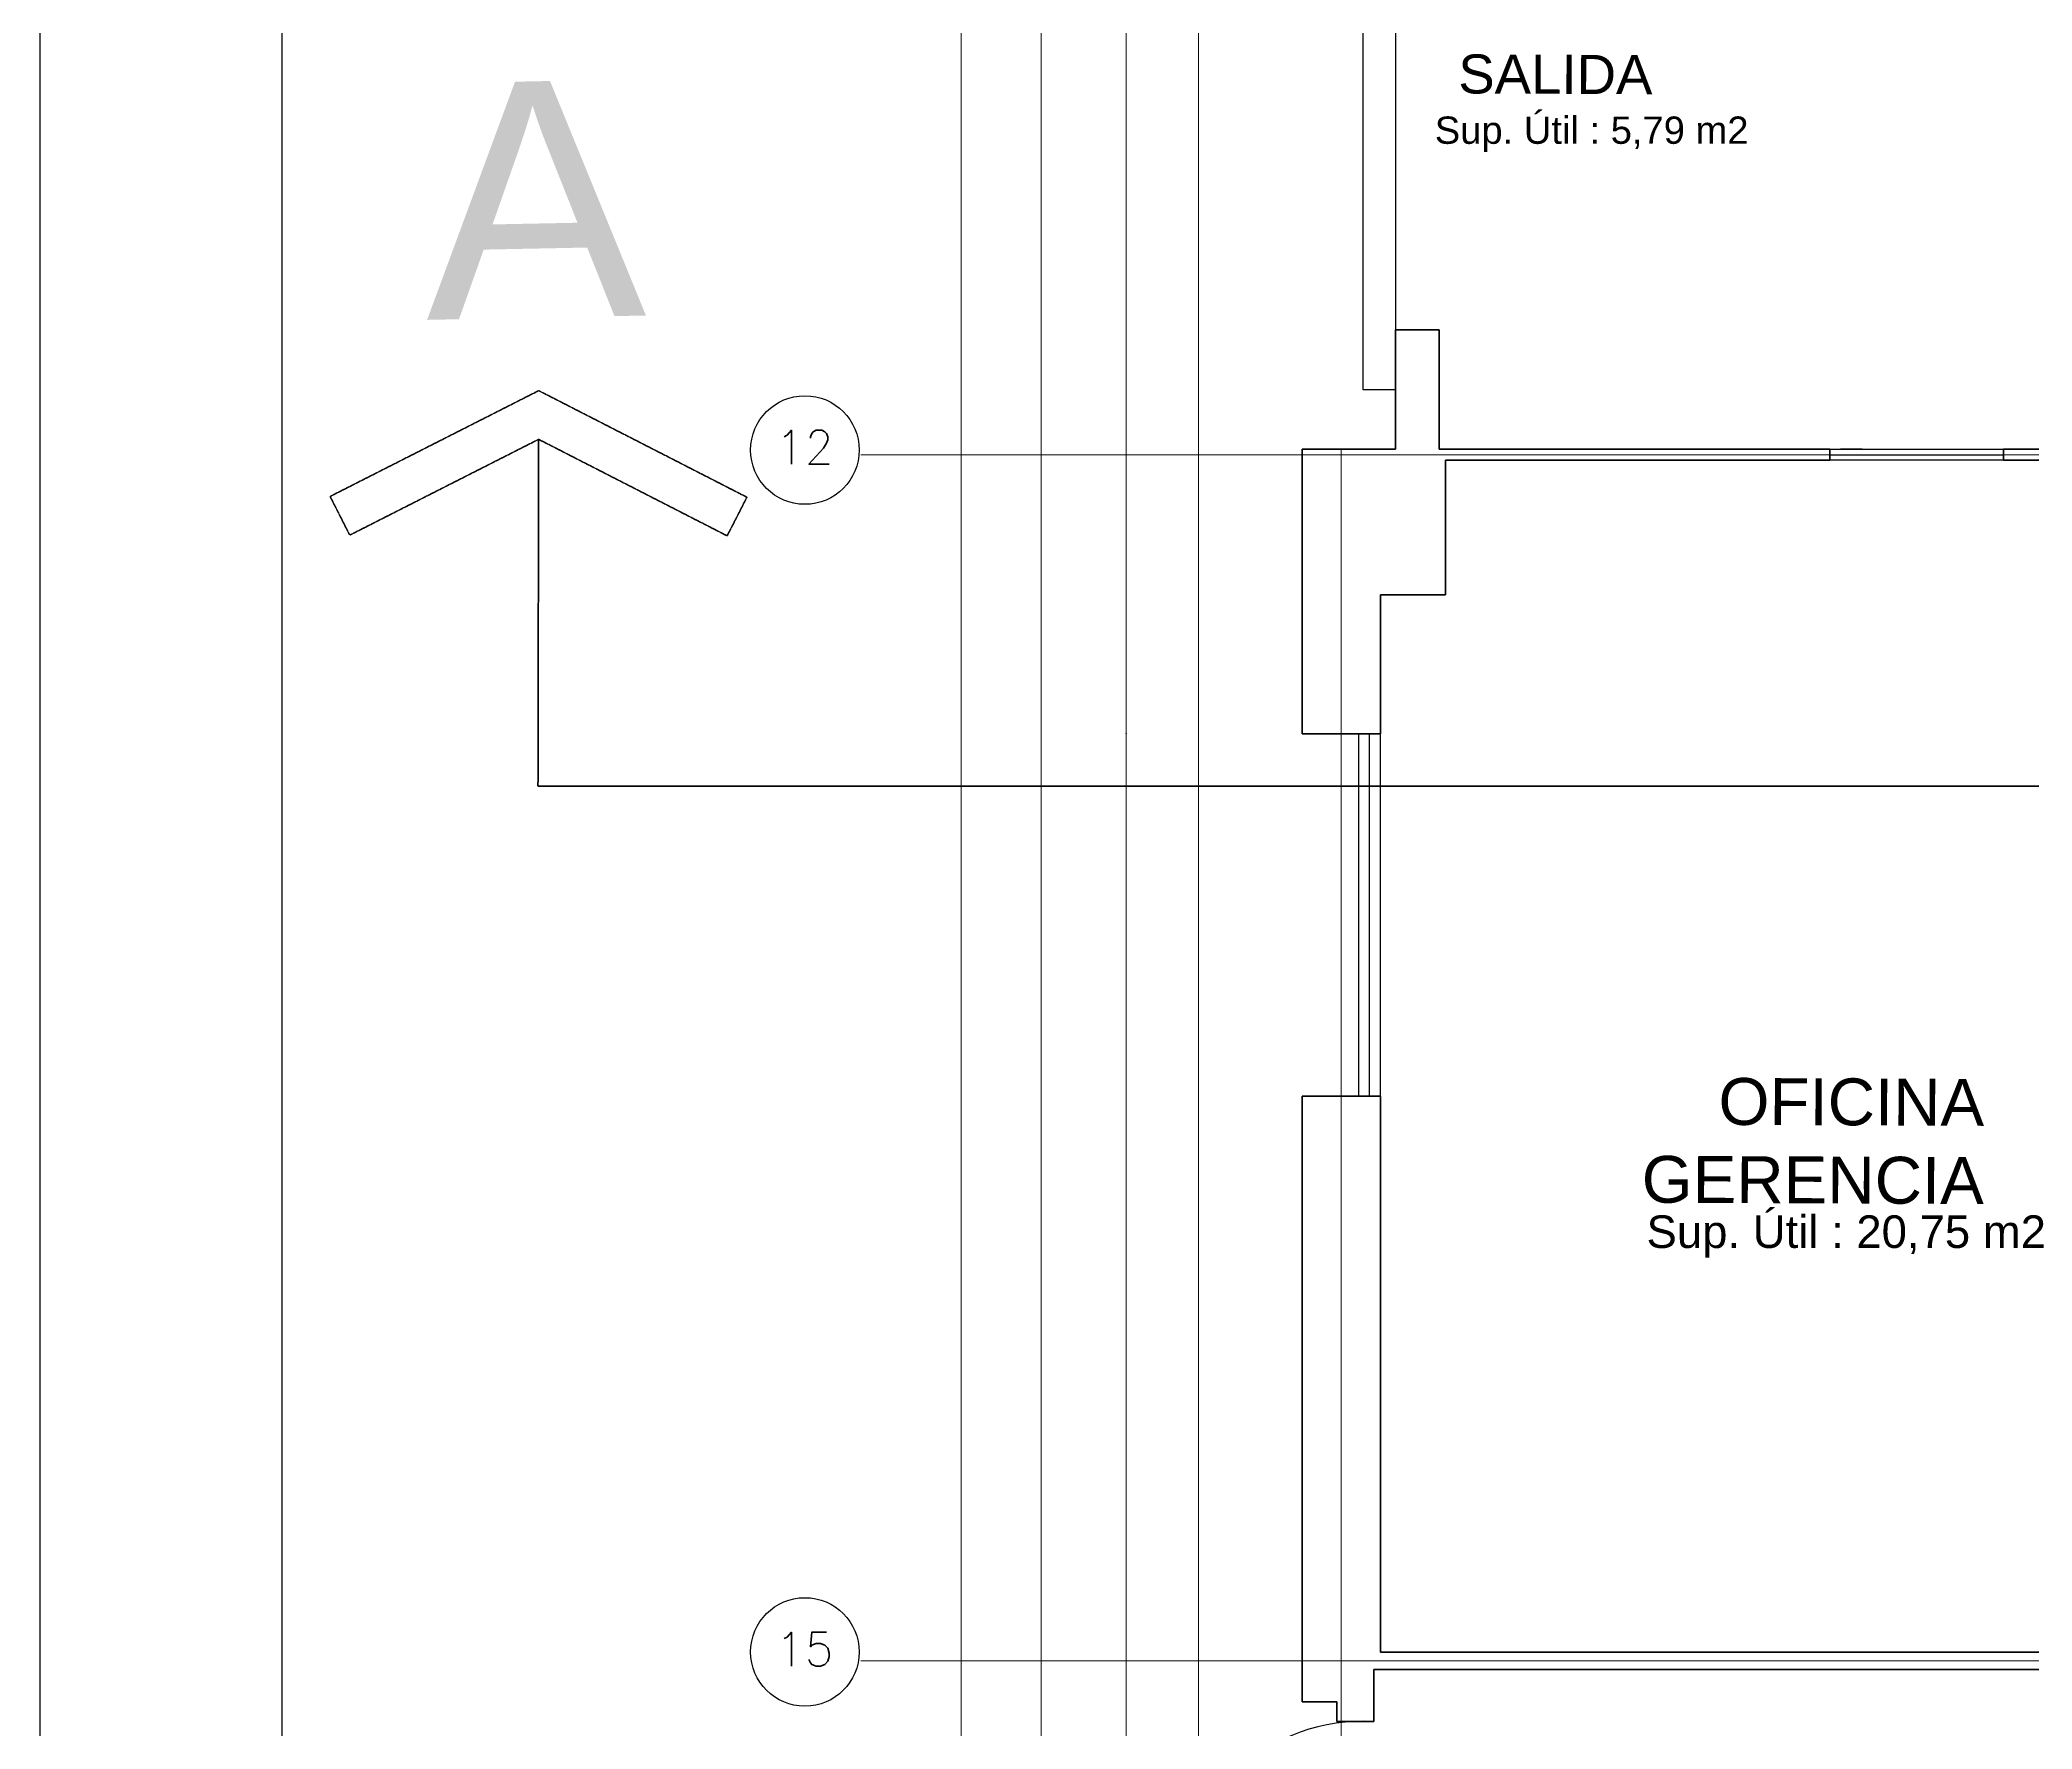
# Model space of a CAD drawing. Header units: inches. Extents: x -955375 to 106222, y -96450 to 64845.
# Drawn here: x 0 to 9387, y 16629 to 24587 of the extents above; entities that cross this region are included whole.
import ezdxf
from ezdxf.enums import TextEntityAlignment as Align

# ---------------------------------------------------------------- set-up
doc = ezdxf.new("R2010")
doc.units = ezdxf.units.IN
doc.header["$MEASUREMENT"] = 0
for name, pattern in [('CENTER2', [1.125, 0.75, -0.125, 0.125, -0.125]), ('CONTINUA', [0]), ('HIDDEN', [0.375, 0.25, -0.125])]:
    doc.linetypes.add(name, pattern=pattern)
for name, color, linetype in [('023_MUROS_2', 7, 'Continuous'), ('101_FORMATO_E', 7, 'Continuous'), ('A_CORTE', 3, 'Continuous'), ('A_INDICADORES', 1, 'Continuous'), ('A_TEXTOLOCAL', 3, 'Continuous'), ('DIBUJO', 2, 'Continuous')]:
    doc.layers.add(name, color=color, linetype=linetype)
doc.layers.add('06 textos y cotas', color=4, linetype='Continuous', lineweight=15)
doc.layers.add('ACHUTECH', color=24, linetype='Continuous', lineweight=18)
doc.styles.get("Standard").update_dxf_attribs({"font": 'isocp2.shx'})
doc.styles.add('TEXTO-100', font='romans.shx', dxfattribs={"height": 0.15})
doc.dimstyles.new('SUPERPEQUEÑA', dxfattribs={"dimtxt": 0.1, "dimasz": 0.05, "dimexe": 0.1, "dimexo": 0.15, "dimgap": 0.05, "dimtad": 1, "dimzin": 0, "dimdsep": 46, "dimtxsty": 'Standard', "dimblk1": 'CRUZZ', "dimblk2": 'CRUZZ', "dimsah": 1, "dimcen": 0.03, "dimse1": 1, "dimse2": 1, "dimclrd": 109, "dimclre": 4, "dimclrt": 173, "dimadec": 0, "dimazin": 0, "dimtfac": 1, "dimtix": 1, "dimtmove": 1, "dimatfit": 3, "dimldrblk": 'CRUZZ', "dimfxl": 1, "dimtolj": 1, "dimtzin": 0, "dimlwd": -1, "dimarcsym": 0})

# ---------------------------------------------------------------- blocks, each defined once
blk = doc.blocks.new('CRUZ')
at = {"layer": 'DIBUJO', "color": 7, "lineweight": -3}
for p, q in [((-0.2186156304733231, 0), (0.2186156304733231, 0)), ((0, 0.2186156304733231), (0, -0.2186156304733231))]:
    blk.add_line(p, q, dxfattribs=at)
at = {"layer": 'DIBUJO', "color": 7, "lineweight": -3, "const_width": 0.05}
blk.add_lwpolyline([(-0.025000000000091, 0, 1), (0.025000000000091, 0, 1)], format="xyb", close=True, dxfattribs=at)
blk = doc.blocks.new('CRUZZ')
at = {"layer": 'DIBUJO', "color": 3, "xscale": 10, "yscale": 10, "zscale": 10}
blk.add_blockref('CRUZ', (0, 0), dxfattribs=at)
blk = doc.blocks.new('*D53')
at = {"layer": 'ACHUTECH', "color": 7, "ltscale": 500, "transparency": 16777216}
blk.add_line((5459.321364382964, 25624.62715173402), (5459.321364382964, 22658.51661030324), dxfattribs=at)
at = {"layer": 'Defpoints', "color": 0, "linetype": 'CONTINUA', "ltscale": 500, "transparency": 16777216}
for p in [(6135.822737890949, 25624.67715173402), (5459.321364382964, 22658.46661030324), (6135.822737890949, 22658.46661030324)]:
    blk.add_point(p, dxfattribs=at)
at = {"layer": 'ACHUTECH', "color": 7, "linetype": 'CONTINUA', "ltscale": 500, "transparency": 16777216, "xscale": 0.05, "yscale": 0.05, "zscale": 0.05}
for p, rotation in [((5459.321364382964, 25624.67715173402), 90), ((5459.321364382964, 22658.46661030324), 270)]:
    blk.add_blockref('CRUZZ', p, dxfattribs=dict(at, rotation=rotation))
at = {"layer": 'ACHUTECH', "color": 7, "linetype": 'CONTINUA', "lineweight": 13, "ltscale": 500, "transparency": 16777216, "insert": (5459.226313367264, 24141.57188101863), "char_height": 0.15, "attachment_point": 5, "rotation": 90}
blk.add_mtext('\\A1;2966.21', dxfattribs=at)
blk = doc.blocks.new('*D54')
at = {"layer": 'ACHUTECH', "color": 7, "ltscale": 500, "transparency": 16777216}
blk.add_line((5459.321364382964, 22658.41661030324), (5459.321364382964, 22607.37504924393), dxfattribs=at)
at = {"layer": 'Defpoints', "color": 0, "linetype": 'CONTINUA', "ltscale": 500, "transparency": 16777216}
for p in [(6135.822737890949, 22658.46661030324), (5459.321364382964, 22607.32504924393), (6166.50767452746, 22607.32504924393)]:
    blk.add_point(p, dxfattribs=at)
at = {"layer": 'ACHUTECH', "color": 7, "linetype": 'CONTINUA', "ltscale": 500, "transparency": 16777216, "xscale": 0.05, "yscale": 0.05, "zscale": 0.05}
for p, rotation in [((5459.321364382964, 22658.46661030324), 90), ((5459.321364382964, 22607.32504924393), 270)]:
    blk.add_blockref('CRUZZ', p, dxfattribs=dict(at, rotation=rotation))
at = {"layer": 'ACHUTECH', "color": 7, "linetype": 'CONTINUA', "lineweight": 13, "ltscale": 500, "transparency": 16777216, "insert": (5459.22636438297, 22632.89582977358), "char_height": 0.15, "attachment_point": 5, "rotation": 90}
blk.add_mtext('\\A1;51.14', dxfattribs=at)
blk = doc.blocks.new('*D179')
at = {"layer": 'ACHUTECH', "color": 7, "ltscale": 500, "transparency": 16777216}
blk.add_line((5459.321364382962, 22658.41661030324), (5459.321364382964, 16992.03164494919), dxfattribs=at)
at = {"layer": 'Defpoints', "color": 0, "linetype": 'CONTINUA', "ltscale": 500, "transparency": 16777216}
for p in [(6135.822737890949, 22658.46661030324), (5459.321364382964, 16991.98164494919), (6316.07507346294, 16991.98164494919)]:
    blk.add_point(p, dxfattribs=at)
at = {"layer": 'ACHUTECH', "color": 7, "linetype": 'CONTINUA', "ltscale": 500, "transparency": 16777216, "xscale": 0.05, "yscale": 0.05, "zscale": 0.05}
for p, rotation in [((5459.321364382962, 22658.46661030324), 90), ((5459.321364382964, 16991.98164494919), 270)]:
    blk.add_blockref('CRUZZ', p, dxfattribs=dict(at, rotation=rotation))
at = {"layer": 'ACHUTECH', "color": 7, "linetype": 'CONTINUA', "lineweight": 13, "ltscale": 500, "transparency": 16777216, "insert": (5459.226364382967, 19825.22412762621), "char_height": 0.15, "attachment_point": 5, "rotation": 90}
blk.add_mtext('\\A1;5666.48', dxfattribs=at)
blk = doc.blocks.new('*D180')
at = {"layer": 'ACHUTECH', "color": 7, "ltscale": 500, "transparency": 16777216}
blk.add_line((5459.321364382964, 16991.93164494919), (5459.321364382964, 16910.20514725468), dxfattribs=at)
at = {"layer": 'Defpoints', "color": 0, "linetype": 'CONTINUA', "ltscale": 500, "transparency": 16777216}
for p in [(6316.07507346294, 16991.98164494919), (5459.321364382964, 16910.15514725468), (6285.390136827129, 16910.15514725468)]:
    blk.add_point(p, dxfattribs=at)
at = {"layer": 'ACHUTECH', "color": 7, "linetype": 'CONTINUA', "ltscale": 500, "transparency": 16777216, "xscale": 0.05, "yscale": 0.05, "zscale": 0.05}
for p, rotation in [((5459.321364382964, 16991.98164494919), 90), ((5459.321364382964, 16910.15514725468), 270)]:
    blk.add_blockref('CRUZZ', p, dxfattribs=dict(at, rotation=rotation))
at = {"layer": 'ACHUTECH', "color": 7, "linetype": 'CONTINUA', "lineweight": 13, "ltscale": 500, "transparency": 16777216, "insert": (5459.226364382967, 16951.06839610193), "char_height": 0.15, "attachment_point": 5, "rotation": 90}
blk.add_mtext('\\A1;81.83', dxfattribs=at)
blk = doc.blocks.new('*D181')
at = {"layer": 'ACHUTECH', "color": 7, "ltscale": 500, "transparency": 16777216}
blk.add_line((5459.321364382964, 16910.10514725468), (5459.321364382964, 15539.61131086943), dxfattribs=at)
at = {"layer": 'Defpoints', "color": 0, "linetype": 'CONTINUA', "ltscale": 500, "transparency": 16777216}
for p in [(6285.390136827129, 16910.15514725468), (5459.321364382964, 15539.56131086943), (6285.390136827129, 15539.56131086943)]:
    blk.add_point(p, dxfattribs=at)
at = {"layer": 'ACHUTECH', "color": 7, "linetype": 'CONTINUA', "ltscale": 500, "transparency": 16777216, "xscale": 0.05, "yscale": 0.05, "zscale": 0.05}
for p, rotation in [((5459.321364382964, 16910.15514725468), 90), ((5459.321364382964, 15539.56131086943), 270)]:
    blk.add_blockref('CRUZZ', p, dxfattribs=dict(at, rotation=rotation))
at = {"layer": 'ACHUTECH', "color": 7, "linetype": 'CONTINUA', "lineweight": 13, "ltscale": 500, "transparency": 16777216, "insert": (5459.226364382967, 16224.85822906205), "char_height": 0.15, "attachment_point": 5, "rotation": 90}
blk.add_mtext('\\A1;1370.59', dxfattribs=at)
blk = doc.blocks.new('*D186')
at = {"layer": 'ACHUTECH', "color": 7, "ltscale": 500, "transparency": 16777216}
blk.add_line((5118.652739258278, 25409.83259528557), (5118.652739258278, 23221.07378195378), dxfattribs=at)
at = {"layer": 'Defpoints', "color": 0, "linetype": 'CONTINUA', "ltscale": 500, "transparency": 16777216}
for p in [(6592.239503181772, 25409.88259528557), (5118.652739258278, 23221.02378195378), (6592.239503181772, 23221.02378195378)]:
    blk.add_point(p, dxfattribs=at)
at = {"layer": 'ACHUTECH', "color": 7, "linetype": 'CONTINUA', "ltscale": 500, "transparency": 16777216, "xscale": 0.05, "yscale": 0.05, "zscale": 0.05}
for p, rotation in [((5118.652739258278, 25409.88259528557), 90), ((5118.652739258278, 23221.02378195378), 270)]:
    blk.add_blockref('CRUZZ', p, dxfattribs=dict(at, rotation=rotation))
at = {"layer": 'ACHUTECH', "color": 7, "linetype": 'CONTINUA', "lineweight": 13, "ltscale": 500, "transparency": 16777216, "insert": (5118.557724494504, 24315.45318861967), "char_height": 0.15, "attachment_point": 5, "rotation": 90}
blk.add_mtext('\\A1;2188.86', dxfattribs=at)
blk = doc.blocks.new('*D187')
at = {"layer": 'ACHUTECH', "color": 7, "ltscale": 500, "transparency": 16777216}
blk.add_line((5118.652739258277, 23220.97378195378), (5118.652739258278, 21318.60771055341), dxfattribs=at)
at = {"layer": 'Defpoints', "color": 0, "linetype": 'CONTINUA', "ltscale": 500, "transparency": 16777216}
for p in [(6592.239503181772, 23221.02378195378), (5118.652739258278, 21318.55771055341), (6316.07507346294, 21318.55771055341)]:
    blk.add_point(p, dxfattribs=at)
at = {"layer": 'ACHUTECH', "color": 7, "linetype": 'CONTINUA', "ltscale": 500, "transparency": 16777216, "xscale": 0.05, "yscale": 0.05, "zscale": 0.05}
for p, rotation in [((5118.652739258277, 23221.02378195378), 90), ((5118.652739258278, 21318.55771055341), 270)]:
    blk.add_blockref('CRUZZ', p, dxfattribs=dict(at, rotation=rotation))
at = {"layer": 'ACHUTECH', "color": 7, "linetype": 'CONTINUA', "lineweight": 13, "ltscale": 500, "transparency": 16777216, "insert": (5118.557688242576, 22269.79074625359), "char_height": 0.15, "attachment_point": 5, "rotation": 90}
blk.add_mtext('\\A1;1902.47', dxfattribs=at)
blk = doc.blocks.new('*D188')
at = {"layer": 'ACHUTECH', "color": 7, "ltscale": 500, "transparency": 16777216}
blk.add_line((5118.652739258278, 21318.50771055341), (5118.652739258278, 19610.47957117768), dxfattribs=at)
at = {"layer": 'Defpoints', "color": 0, "linetype": 'CONTINUA', "ltscale": 500, "transparency": 16777216}
for p in [(6316.07507346294, 21318.55771055341), (5118.652739258278, 19610.42957117768), (6264.93351240395, 19610.42957117768)]:
    blk.add_point(p, dxfattribs=at)
at = {"layer": 'ACHUTECH', "color": 7, "linetype": 'CONTINUA', "ltscale": 500, "transparency": 16777216, "xscale": 0.05, "yscale": 0.05, "zscale": 0.05}
for p, rotation in [((5118.652739258278, 21318.55771055341), 90), ((5118.652739258278, 19610.42957117768), 270)]:
    blk.add_blockref('CRUZZ', p, dxfattribs=dict(at, rotation=rotation))
at = {"layer": 'ACHUTECH', "color": 7, "linetype": 'CONTINUA', "lineweight": 13, "ltscale": 500, "transparency": 16777216, "insert": (5118.557739258282, 20464.49364086554), "char_height": 0.15, "attachment_point": 5, "rotation": 90}
blk.add_mtext('\\A1;1708.13', dxfattribs=at)
blk = doc.blocks.new('*D189')
at = {"layer": 'ACHUTECH', "color": 7, "ltscale": 500, "transparency": 16777216}
blk.add_line((5118.652739258277, 19610.37957117768), (5118.652739258278, 16664.72565417073), dxfattribs=at)
at = {"layer": 'Defpoints', "color": 0, "linetype": 'CONTINUA', "ltscale": 500, "transparency": 16777216}
for p in [(6264.93351240395, 19610.42957117768), (5118.652739258278, 16664.67565417073), (6285.390136827595, 16664.67565417073)]:
    blk.add_point(p, dxfattribs=at)
at = {"layer": 'ACHUTECH', "color": 7, "linetype": 'CONTINUA', "ltscale": 500, "transparency": 16777216, "xscale": 0.05, "yscale": 0.05, "zscale": 0.05}
for p, rotation in [((5118.652739258277, 19610.42957117768), 90), ((5118.652739258278, 16664.67565417073), 270)]:
    blk.add_blockref('CRUZZ', p, dxfattribs=dict(at, rotation=rotation))
at = {"layer": 'ACHUTECH', "color": 7, "linetype": 'CONTINUA', "lineweight": 13, "ltscale": 500, "transparency": 16777216, "insert": (5118.557724494502, 18137.5526126742), "char_height": 0.15, "attachment_point": 5, "rotation": 90}
blk.add_mtext('\\A1;2945.75', dxfattribs=at)
blk = doc.blocks.new('*D190')
at = {"layer": 'ACHUTECH', "color": 7, "ltscale": 500, "transparency": 16777216}
blk.add_line((5118.652739258278, 16664.62565417073), (5118.652739258278, 15744.17755510595), dxfattribs=at)
at = {"layer": 'Defpoints', "color": 0, "linetype": 'CONTINUA', "ltscale": 500, "transparency": 16777216}
for p in [(6285.390136827595, 16664.67565417073), (5118.652739258278, 15744.12755510595), (6285.390136827595, 15744.12755510595)]:
    blk.add_point(p, dxfattribs=at)
at = {"layer": 'ACHUTECH', "color": 7, "linetype": 'CONTINUA', "ltscale": 500, "transparency": 16777216, "xscale": 0.05, "yscale": 0.05, "zscale": 0.05}
for p, rotation in [((5118.652739258278, 16664.67565417073), 90), ((5118.652739258278, 15744.12755510595), 270)]:
    blk.add_blockref('CRUZZ', p, dxfattribs=dict(at, rotation=rotation))
at = {"layer": 'ACHUTECH', "color": 7, "linetype": 'CONTINUA', "lineweight": 13, "ltscale": 500, "transparency": 16777216, "insert": (5118.557688242575, 16204.40160463834), "char_height": 0.15, "attachment_point": 5, "rotation": 90}
blk.add_mtext('\\A1;920.55', dxfattribs=at)
blk = doc.blocks.new('*D198')
at = {"layer": 'ACHUTECH', "color": 7, "ltscale": 500, "transparency": 16777216}
blk.add_line((4717.010699631892, 25675.76871279354), (4717.010699631892, 22632.94582977378), dxfattribs=at)
at = {"layer": 'Defpoints', "color": 0, "linetype": 'CONTINUA', "ltscale": 500, "transparency": 16777216}
for p in [(3867.531068616603, 25675.81871279354), (3867.531068616603, 22632.89582977378), (4717.010699631892, 22632.89582977378)]:
    blk.add_point(p, dxfattribs=at)
at = {"layer": 'ACHUTECH', "color": 7, "linetype": 'CONTINUA', "ltscale": 500, "transparency": 16777216, "xscale": 0.05, "yscale": 0.05, "zscale": 0.05}
for p, rotation in [((4717.010699631892, 25675.81871279354), 90), ((4717.010699631892, 22632.89582977378), 270)]:
    blk.add_blockref('CRUZZ', p, dxfattribs=dict(at, rotation=rotation))
at = {"layer": 'ACHUTECH', "color": 7, "linetype": 'CONTINUA', "lineweight": 13, "ltscale": 500, "transparency": 16777216, "insert": (4716.915648616192, 24154.35727128365), "char_height": 0.15, "attachment_point": 5, "rotation": 90}
blk.add_mtext('\\A1;3042.92', dxfattribs=at)
blk = doc.blocks.new('*D199')
at = {"layer": 'ACHUTECH', "color": 7, "ltscale": 500, "transparency": 16777216}
blk.add_line((4717.01069963189, 22632.84582977378), (4717.010699631892, 16951.11839610199), dxfattribs=at)
at = {"layer": 'Defpoints', "color": 0, "linetype": 'CONTINUA', "ltscale": 500, "transparency": 16777216}
for p in [(3867.531068616603, 22632.89582977378), (3867.531068616603, 16951.06839610199), (4717.010699631892, 16951.06839610199)]:
    blk.add_point(p, dxfattribs=at)
at = {"layer": 'ACHUTECH', "color": 7, "linetype": 'CONTINUA', "ltscale": 500, "transparency": 16777216, "xscale": 0.05, "yscale": 0.05, "zscale": 0.05}
for p, rotation in [((4717.01069963189, 22632.89582977378), 90), ((4717.010699631892, 16951.06839610199), 270)]:
    blk.add_blockref('CRUZZ', p, dxfattribs=dict(at, rotation=rotation))
at = {"layer": 'ACHUTECH', "color": 7, "linetype": 'CONTINUA', "lineweight": 13, "ltscale": 500, "transparency": 16777216, "insert": (4716.915699631895, 19791.98211293788), "char_height": 0.15, "attachment_point": 5, "rotation": 90}
blk.add_mtext('\\A1;5681.83', dxfattribs=at)
blk = doc.blocks.new('*D200')
at = {"layer": 'ACHUTECH', "color": 7, "ltscale": 500, "transparency": 16777216}
blk.add_line((4717.010699631892, 16951.01839610199), (4717.010699631892, 15488.4697498103), dxfattribs=at)
at = {"layer": 'Defpoints', "color": 0, "linetype": 'CONTINUA', "ltscale": 500, "transparency": 16777216}
for p in [(3867.531068616603, 16951.06839610199), (3867.531068616603, 15488.41974981029), (4717.010699631892, 15488.4197498103)]:
    blk.add_point(p, dxfattribs=at)
at = {"layer": 'ACHUTECH', "color": 7, "linetype": 'CONTINUA', "ltscale": 500, "transparency": 16777216, "xscale": 0.05, "yscale": 0.05, "zscale": 0.05}
for p, rotation in [((4717.010699631892, 16951.06839610199), 90), ((4717.010699631892, 15488.4197498103), 270)]:
    blk.add_blockref('CRUZZ', p, dxfattribs=dict(at, rotation=rotation))
at = {"layer": 'ACHUTECH', "color": 7, "linetype": 'CONTINUA', "lineweight": 13, "ltscale": 500, "transparency": 16777216, "insert": (4716.915684868116, 16219.74407295614), "char_height": 0.15, "attachment_point": 5, "rotation": 90}
blk.add_mtext('\\A1;1462.65', dxfattribs=at)
blk = doc.blocks.new('*D201')
at = {"layer": 'ACHUTECH', "color": 7, "ltscale": 500, "transparency": 16777216}
blk.add_line((4340.116277026855, 59153.03458211518), (4340.116277026864, 15437.32818875104), dxfattribs=at)
at = {"layer": 'Defpoints', "color": 0, "linetype": 'CONTINUA', "ltscale": 500, "transparency": 16777216}
for p in [(21639.1496804671, 59153.08458211519), (4340.116277026864, 15437.27818875104), (6285.390136826663, 15437.27818875104)]:
    blk.add_point(p, dxfattribs=at)
at = {"layer": 'ACHUTECH', "color": 7, "linetype": 'CONTINUA', "ltscale": 500, "transparency": 16777216, "xscale": 0.05, "yscale": 0.05, "zscale": 0.05}
for p, rotation in [((4340.116277026855, 59153.08458211518), 90), ((4340.116277026864, 15437.27818875104), 270)]:
    blk.add_blockref('CRUZZ', p, dxfattribs=dict(at, rotation=rotation))
at = {"layer": 'ACHUTECH', "color": 7, "linetype": 'CONTINUA', "lineweight": 13, "ltscale": 500, "transparency": 16777216, "insert": (4340.021277026869, 37295.1813854331), "char_height": 0.15, "attachment_point": 5, "rotation": 90}
blk.add_mtext('\\A1;43715.81', dxfattribs=at)

msp = doc.modelspace()

# ---------------------------------------------------------------- linework, layer by layer
at = {"color": 7}
for p, q in [((8433.335701311851, 22658.46661030292), (9251.600678258152, 22658.46661030292)), ((9251.600678258152, 22607.32504924393), (8433.335701312315, 22607.3250492404)), ((6213.791951345072, 19610.42957117767), (6213.791951345072, 21318.5577105534)), ((6316.075073462936, 19610.42957117767), (6316.075073462936, 21318.5577105534))]:
    msp.add_line(p, q, dxfattribs=at)
msp.add_arc((6236.852319545455, 15777.70983614934), 888.2929032953634, 86.86770229341325, 176.2257344650633, dxfattribs=at)
at = {"layer": '023_MUROS_2', "color": 7, "lineweight": 50}
for p, q in [((6387.673258945804, 23221.02378195386), (6387.673258945109, 22822.11960569264)), ((6592.239503181769, 23221.02378195377), (6387.673258945109, 23221.02378195377)), ((6592.239503181769, 22658.46661030324), (6592.239503181769, 23221.02378195363)), ((6387.673258945109, 22822.11960569264), (6387.673258945109, 22658.46661030324)), ((6387.673258945109, 22658.46661030324), (5947.855833836784, 22658.46661030324)), ((5947.855833836784, 22658.46661030324), (5947.85583383725, 21318.5577105534)), ((8433.335701312315, 22658.4666103058), (6592.239503181769, 22658.46661030324)), ((8433.335701311851, 22658.46661030292), (8433.335701312315, 22607.32504924393)), ((8433.335701312315, 22607.32504924666), (8433.335701312315, 22658.4666103058)), ((8586.760384488593, 22658.46661030324), (8484.477262370841, 22658.46661030324)), ((9251.600678258152, 22607.32504924369), (9251.600678258152, 22658.46661030292)), ((9251.600678258152, 22658.46661030292), (28491.05594871056, 22658.46661030367)), ((6622.924439817933, 21973.1696921105), (6622.924439817933, 22607.32504924393)), ((6622.924439817933, 22607.32504924393), (8433.335701312315, 22607.32504924666)), ((10755.16257339743, 22607.32504924393), (9251.600678258152, 22607.32504924369)), ((6316.075073462936, 21318.5577105534), (6316.075073462936, 21973.1696921105)), ((6316.075073462936, 21973.1696921105), (6622.924439817933, 21973.1696921105)), ((5947.85583383725, 21318.5577105534), (6316.075073462936, 21318.5577105534)), ((6316.075073462936, 19610.42957117767), (5947.855833836784, 19610.42957117767)), ((5947.855833836784, 16756.73046407689), (5947.855833836784, 19610.42957117767)), ((6316.075073462936, 19610.42957117767), (6316.075073462936, 16991.98164494918)), ((6316.075073462936, 16991.98164494918), (9722.10304000229, 16991.98164494918)), ((6285.390136827125, 16910.15514725467), (9803.929537696979, 16910.15514725467)), ((6285.390136827125, 16910.15514725467), (6285.390136827591, 16664.67565417072)), ((5947.855833836784, 16756.73046407689), (6111.508829226394, 16756.73046407689)), ((6111.508829226394, 16664.67565417142), (6111.508829226394, 16756.73046407689)), ((6111.508829226394, 16664.67565417142), (6285.390136827591, 16664.67565417072))]:
    msp.add_line(p, q, dxfattribs=at)
at = {"layer": '06 textos y cotas', "color": 7, "linetype": 'CENTER2', "lineweight": 5}
for p, q in [((46748.59324682962, 22632.89582977621), (3867.531068616601, 22632.89582977377)), ((6131.965453650384, 12389.4496175325), (6131.965453649918, 22658.46661030324)), ((3867.531068616601, 16951.06839610198), (9803.929537696979, 16951.06839610198))]:
    msp.add_line(p, q, dxfattribs=at)
at = {"layer": '101_FORMATO_E', "color": 7}
for p, q in [((-0.1703688703710213, 64844.52549647694), (-0.170368870254606, -0.3873414618428797)), ((1139.941933551963, 63723.75003200276), (1139.941933551963, 1086.095263811207))]:
    msp.add_line(p, q, dxfattribs=at)
at = {"layer": 'A_CORTE', "color": 7, "linetype": 'HIDDEN', "lineweight": 50, "ltscale": 3}
for p, q in [((1367.554061757397, 22436.10311004403), (2350.398063746699, 22934.59369755322)), ((2350.398063746699, 22934.59369755322), (3331.386630250348, 22432.46161286879)), ((2349.97273107537, 22705.21492486176), (1460.002055913381, 22253.82894312969)), ((3238.263299151131, 22250.5315473136), (2349.97273107537, 22705.21492486176)), ((1460.002055913381, 22253.82894312969), (1367.554061757397, 22436.10311004403)), ((3331.386630250348, 22432.46161286879), (3238.263299151131, 22250.5315473136))]:
    msp.add_line(p, q, dxfattribs=at)
at = {"layer": 'A_CORTE', "color": 7, "linetype": 'HIDDEN', "lineweight": 40, "ltscale": 3}
for p, q in [((2349.97273107537, 22705.21492486176), (2346.943202388353, 21071.41244881567)), ((2346.943202388353, 21071.41244881567), (41460.999713567, 21071.41244881567))]:
    msp.add_line(p, q, dxfattribs=at)
at = {"layer": 'A_INDICADORES', "color": 7}
for centre in [(3604.435375329864, 22654.88819310778), (3604.435375329864, 16992.51984845567)]:
    msp.add_circle(centre, 255.7078052957702, dxfattribs=at)
at = {"layer": 'A_TEXTOLOCAL', "color": 7, "lineweight": 30}
for p, q in [((6234.248575768248, 22937.82691009497), (6234.248575768248, 24991.04506569894)), ((6387.673258945109, 24991.04506569894), (6387.673258945109, 22937.82691009497)), ((6387.673258945109, 22937.82691009497), (6234.248575768248, 22937.82691009497)), ((8433.335701312315, 22632.89582977336), (9251.600678258152, 22632.89582977336)), ((6264.933512403946, 19610.42957117767), (6264.933512403946, 21318.5577105534))]:
    msp.add_line(p, q, dxfattribs=at)
at = {"layer": 'ACHUTECH', "color": 7, "linetype": 'CONTINUA', "lineweight": 13, "ltscale": 500}
msp.add_line((-0.1703688703710213, 64844.52549647694), (-0.170368870254606, -0.3873414618428797), dxfattribs=at)

# ---------------------------------------------------------------- texts
at = {"color": 7, "insert": (2836.30295560939, 24401.92758483933), "char_height": 1113.494980628749, "width": 34132.58945982124, "attachment_point": 3, "rotation": 1.1441280692900702}
msp.add_mtext('{\\fArial|b0|i0|c0|p34;A}', dxfattribs=at)
at = {"color": 7, "attachment_point": 7}
for s, insert, char_height, width in [('{\\fArial|b0|i0|c0|p34;Sup. Útil : 5,79 m2}', (6572.313769193981, 24058.5606020641), 128.6485385311904, 2098.844603656222), ('{\\fArial|b0|i0|c0|p34;Sup. Útil : 20,75 m2}', (7570.050267598601, 18849.49105559377), 153.4246831774621, 2503.056560386891)]:
    msp.add_mtext(s, dxfattribs=dict(at, insert=insert, char_height=char_height, width=width))
at = {"layer": 'A_TEXTOLOCAL', "color": 7, "attachment_point": 3, "style": 'TEXTO-100'}
for s, insert, char_height, width, rotation in [('{\\fArial|b0|i0|c0|p34;SALIDA  }', (7598.27251908875, 24515.30122951402), 184.1096198129545, 4924.448233419575, 359.7791331870157), ('{\\fArial|b0|i0|c0|p34;OFICINA \\PGERENCIA}', (9161.281450300467, 19691.93451266687), 220.9315437755454, 5909.33788010349, 359.77913318701565)]:
    msp.add_mtext(s, dxfattribs=dict(at, insert=insert, char_height=char_height, width=width, rotation=rotation))
at = {"layer": 'A_TEXTOLOCAL', "color": 7, "style": 'TEXTO-100'}
for tag, p in [('12', (3602.852865137997, 22668.11693738226)), ('15', (3602.852865137997, 17005.74859273015))]:
    msp.add_attdef(tag, text='1', height=159.8173783098563, dxfattribs=at).set_placement(p, align=Align.MIDDLE)

# ---------------------------------------------------------------- dimensions: what is measured, and where the dimension line sits
at = {"layer": 'ACHUTECH', "color": 7, "linetype": 'CONTINUA', "lineweight": 13, "ltscale": 500}
for base, p1, p2, picture, middle in [((4340.116277026864, 15437.27818875104), (21639.14968046709, 59153.08458211516), (6285.39013682666, 15437.27818875104), '*D201', (4340.021277026869, 37295.1813854331)), ((4717.010699631892, 22632.89582977378), (3867.531068616601, 25675.81871279352), (3867.531068616601, 22632.89582977377), '*D198', (4716.915648616192, 24154.35727128365)), ((5459.321364382964, 22658.46661030324), (6135.822737890947, 25624.67715173401), (6135.822737890947, 22658.46661030324), '*D53', (5459.226313367264, 24141.57188101863)), ((5118.652739258278, 23221.02378195378), (6592.239503181769, 25409.88259528555), (6592.239503181769, 23221.02378195377), '*D186', (5118.557724494504, 24315.45318861967)), ((5118.652739258278, 21318.55771055341), (6592.239503181769, 23221.02378195377), (6316.075073462936, 21318.5577105534), '*D187', (5118.557688242576, 22269.79074625359)), ((4717.010699631892, 16951.06839610199), (3867.531068616601, 22632.89582977377), (3867.531068616601, 16951.06839610198), '*D199', (4716.915699631895, 19791.98211293788)), ((5459.321364382964, 22607.32504924393), (6135.822737890947, 22658.46661030324), (6166.507674527456, 22607.32504924393), '*D54', (5459.22636438297, 22632.89582977358)), ((5459.321364382964, 16991.98164494919), (6135.822737890947, 22658.46661030324), (6316.075073462936, 16991.98164494918), '*D179', (5459.226364382967, 19825.22412762621)), ((5118.652739258278, 19610.42957117768), (6316.075073462936, 21318.5577105534), (6264.933512403946, 19610.42957117767), '*D188', (5118.557739258282, 20464.49364086554)), ((5118.652739258278, 16664.67565417073), (6264.933512403946, 19610.42957117767), (6285.390136827591, 16664.67565417072), '*D189', (5118.557724494502, 18137.5526126742)), ((5459.321364382964, 16910.15514725468), (6316.075073462936, 16991.98164494918), (6285.390136827125, 16910.15514725467), '*D180', (5459.226364382967, 16951.06839610193)), ((4717.010699631892, 15488.4197498103), (3867.531068616601, 16951.06839610198), (3867.531068616601, 15488.41974981029), '*D200', (4716.915684868116, 16219.74407295614)), ((5459.321364382964, 15539.56131086943), (6285.390136827125, 16910.15514725467), (6285.390136827125, 15539.56131086942), '*D181', (5459.226364382967, 16224.85822906205)), ((5118.652739258278, 15744.12755510595), (6285.390136827591, 16664.67565417072), (6285.390136827591, 15744.12755510594), '*D190', (5118.557688242575, 16204.40160463834))]:
    dim = msp.add_linear_dim(base=base, p1=p1, p2=p2, angle=90, dimstyle='SUPERPEQUEÑA', override={"dimtxt": 0.15, "dimgap": 0.02, "dimclrd": 7, "dimclrt": 7, "dimfxl": 0.2}, dxfattribs=at)
    dim.commit()
    dim.dimension.update_dxf_attribs({"geometry": picture, "text_midpoint": middle})

doc.saveas('drawing.dxf')
